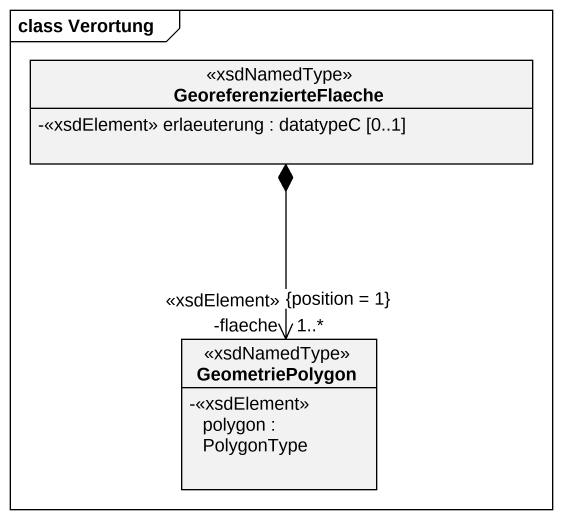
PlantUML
@startuml
mainframe class Verortung
hide circle
hide empty members
skinparam classAttributeIconSize 0
class GeoreferenzierteFlaeche <<xsdNamedType>> {
  -<<xsdElement>> erlaeuterung : datatypeC [0..1]
}
class GeometriePolygon <<xsdNamedType>> {
  -<<xsdElement>> polygon : PolygonType
}
GeoreferenzierteFlaeche *--> "-flaeche\n1..*\n<<xsdElement>>\n{position = 1}" GeometriePolygon
@enduml
